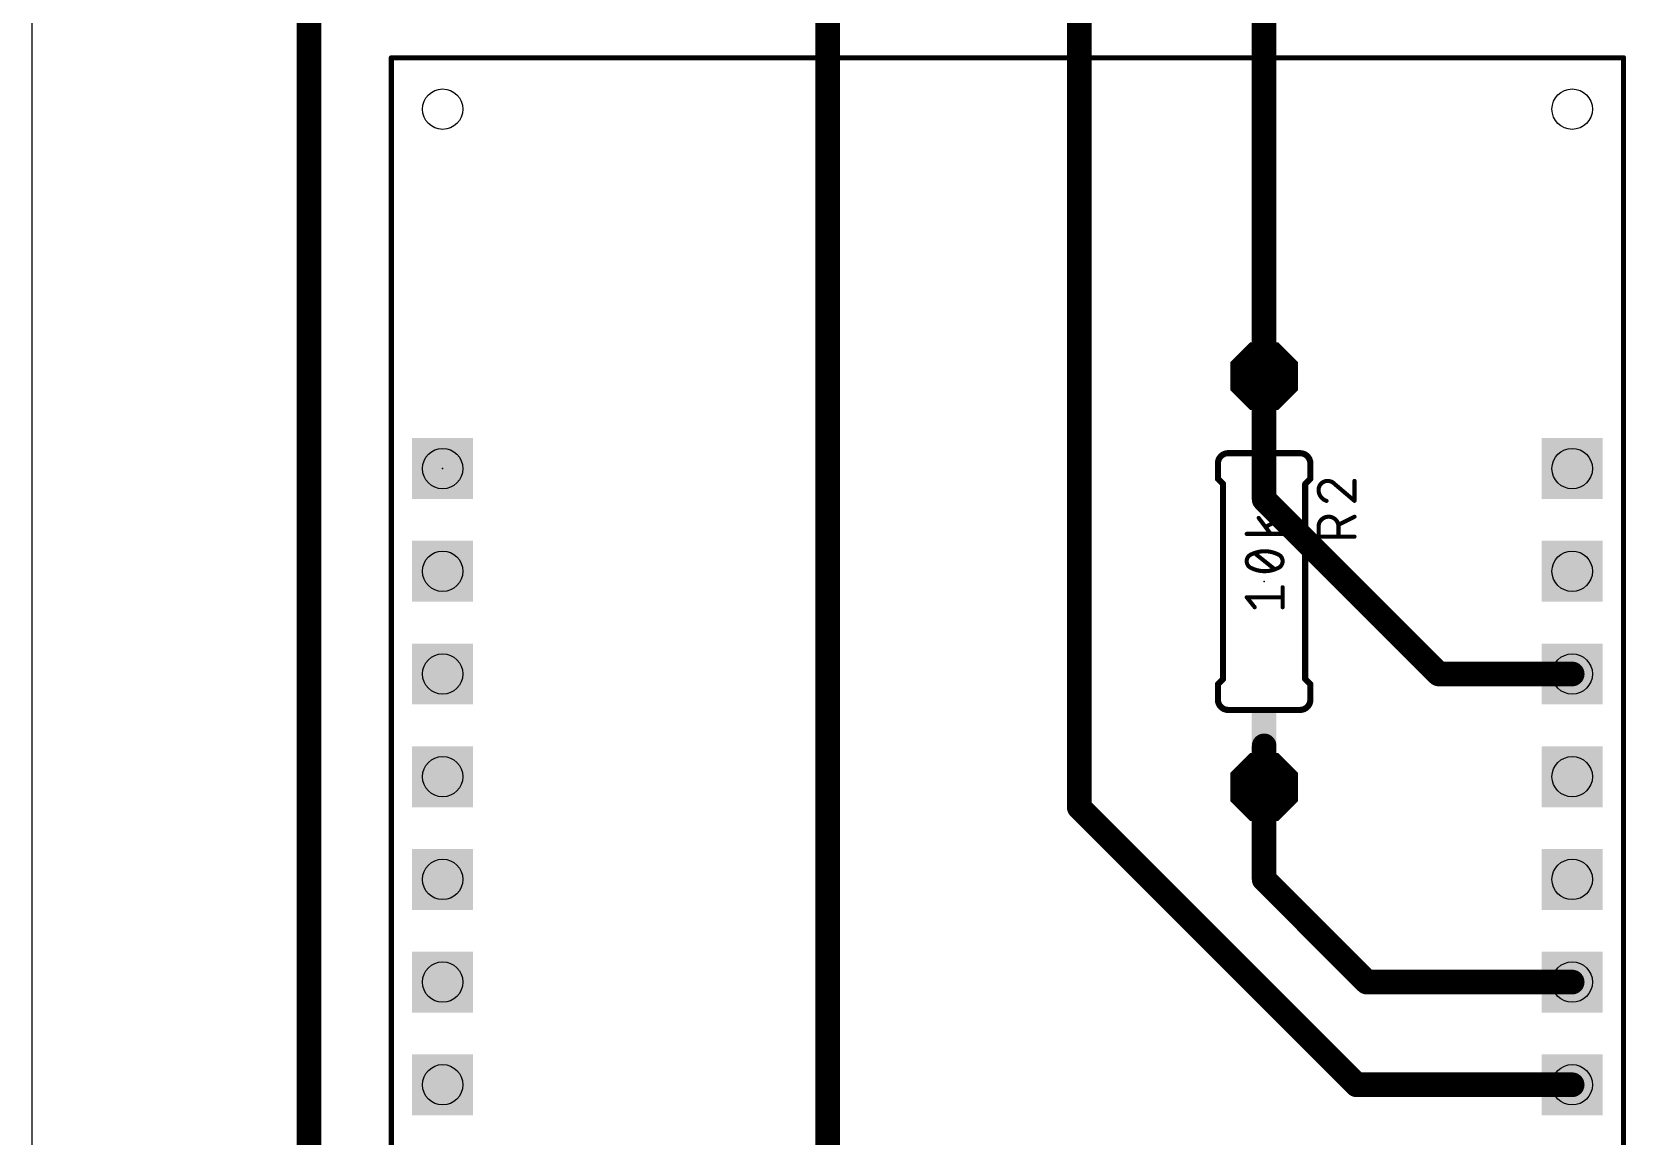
# Model space of a CAD drawing. Extents: x -11 to 108, y -2 to 100.
# Drawn here: x -10.92 to 28.51, y 38.1 to 65.41 of the extents above; entities that cross this region are included whole.
import ezdxf

# ---------------------------------------------------------------- set-up
doc = ezdxf.new("R2010")
doc.units = 0
for name, color, linetype in [('16', 132, 'CONTINUOUS'), ('17', 110, 'CONTINUOUS'), ('20', 31, 'CONTINUOUS'), ('21', 253, 'CONTINUOUS'), ('23', 53, 'CONTINUOUS'), ('25', 253, 'CONTINUOUS'), ('27', 253, 'CONTINUOUS'), ('44', 253, 'CONTINUOUS'), ('51', 253, 'CONTINUOUS')]:
    doc.layers.add(name, color=color, linetype=linetype)

# ---------------------------------------------------------------- blocks, each defined once
blk = doc.blocks.new('SQUAREP')
blk.add_solid([(-0.5, -0.5), (0.5, -0.5), (-0.5, 0.5), (0.5, 0.5)])
blk = doc.blocks.new('RECT')
blk.add_solid([(-0.5, -0.5), (0.5, -0.5), (-0.5, 0.5), (0.5, 0.5)])
blk = doc.blocks.new('OCTAGONP')
at = {"const_width": 0.5}
blk.add_lwpolyline([(-0.25, -0.1036), (-0.25, 0.1036), (-0.1036, 0.25), (0.1036, 0.25), (0.25, 0.1036), (0.25, -0.1036), (0.1036, -0.25), (-0.1036, -0.25), (-0.25, -0.1036), (-0.25, 0.1036)], dxfattribs=at)

msp = doc.modelspace()

# ---------------------------------------------------------------- linework, layer by layer
at = {"layer": '16', "const_width": 0.6096}
for points in [[(8.763, 27.813), (8.763, 75.819)], [(19.558, 70.612), (19.558, 56.896)], [(-4.064, 20.32), (-4.064, 68.834)], [(14.986, 68.58), (14.986, 46.228)], [(19.558, 56.896), (19.558, 53.848)], [(19.558, 53.848), (23.876, 49.53)], [(23.876, 49.53), (27.178, 49.53)], [(19.558, 46.736), (19.558, 44.45)], [(14.986, 46.228), (21.844, 39.37)], [(19.558, 44.45), (22.098, 41.91)], [(22.098, 41.91), (27.178, 41.91)], [(21.844, 39.37), (27.178, 39.37)]]:
    msp.add_lwpolyline(points, dxfattribs=at)
at = {"layer": '16', "const_width": 0.3048}
for points in [[(19.7104, 56.896, 1), (19.4056, 56.896)], [(19.4056, 56.896, 1), (19.7104, 56.896)], [(19.6658, 53.9558, 1), (19.4502, 53.7402)], [(19.4056, 53.848, 1), (19.7104, 53.848)], [(23.876, 49.6824, 1), (23.876, 49.3776)], [(23.7682, 49.4222, 1), (23.9838, 49.6378)], [(27.178, 49.3776, 1), (27.178, 49.6824)], [(19.7104, 46.736, 1), (19.4056, 46.736)], [(15.0938, 46.3358, 1), (14.8782, 46.1202)], [(14.8336, 46.228, 1), (15.1384, 46.228)], [(19.6658, 44.5578, 1), (19.4502, 44.3422)], [(19.4056, 44.45, 1), (19.7104, 44.45)], [(22.098, 42.0624, 1), (22.098, 41.7576)], [(27.178, 41.7576, 1), (27.178, 42.0624)], [(21.9902, 41.8022, 1), (22.2058, 42.0178)], [(21.844, 39.5224, 1), (21.844, 39.2176)], [(21.7362, 39.2622, 1), (21.9518, 39.4778)], [(27.178, 39.2176, 1), (27.178, 39.5224)]]:
    msp.add_lwpolyline(points, format="xyb", dxfattribs=at)
at = {"layer": '20'}
msp.add_line((-10.922, 99.746), (-10.922, -2.032), dxfattribs=at)
for centre in [(-0.762, 63.5), (27.178, 63.5)]:
    msp.add_circle(centre, 0.5, dxfattribs=at)
at = {"layer": '21'}
for points, const_width in [([(-2.0002, 64.77, 1), (-2.0638, 64.77)], 0.0635), ([(-2.032, 64.8017, 1), (-2.032, 64.7382)], 0.0635), ([(28.4797, 64.77, 1), (28.4163, 64.77)], 0.0635), ([(28.4797, 64.77, 1), (28.4163, 64.77)], 0.0635), ([(28.448, 64.7382, 1), (28.448, 64.8017)], 0.0635), ([(18.669, 54.991, 0.4142), (18.415, 54.737)], 0.1524), ([(18.4531, 54.737, 1), (18.3769, 54.737)], 0.0762), ([(18.669, 55.0291, 1), (18.669, 54.9529)], 0.0762), ([(18.669, 54.9529, 1), (18.669, 55.0291)], 0.0762), ([(20.701, 54.737, 0.4142), (20.447, 54.991)], 0.1524), ([(20.447, 55.0291, 1), (20.447, 54.9529)], 0.0762), ([(20.447, 54.9529, 1), (20.447, 55.0291)], 0.0762), ([(20.7391, 54.737, 1), (20.6629, 54.737)], 0.0762), ([(18.3769, 54.737, 1), (18.4531, 54.737)], 0.0762), ([(18.4419, 54.3829, 1), (18.3881, 54.3291)], 0.0762), ([(20.6629, 54.737, 1), (20.7391, 54.737)], 0.0762), ([(20.7279, 54.3291, 1), (20.6741, 54.3829)], 0.0762), ([(18.3769, 54.356, 1), (18.4531, 54.356)], 0.0762), ([(18.5801, 54.229, 1), (18.5039, 54.229)], 0.0762), ([(18.5151, 54.2021, 1), (18.5689, 54.2559)], 0.0762), ([(20.6121, 54.229, 1), (20.5359, 54.229)], 0.0762), ([(20.5471, 54.2559, 1), (20.6009, 54.2021)], 0.0762), ([(20.6629, 54.356, 1), (20.7391, 54.356)], 0.0762), ([(18.4531, 49.276, 1), (18.3769, 49.276)], 0.0762), ([(18.3881, 49.3029, 1), (18.4419, 49.2491)], 0.0762), ([(18.5039, 49.403, 1), (18.5801, 49.403)], 0.0762), ([(18.5689, 49.3761, 1), (18.5151, 49.4299)], 0.0762), ([(20.5359, 49.403, 1), (20.6121, 49.403)], 0.0762), ([(20.6009, 49.4299, 1), (20.5471, 49.3761)], 0.0762), ([(20.7391, 49.276, 1), (20.6629, 49.276)], 0.0762), ([(20.6741, 49.2491, 1), (20.7279, 49.3029)], 0.0762), ([(18.415, 48.895, 0.4142), (18.669, 48.641)], 0.1524), ([(18.4531, 48.895, 1), (18.3769, 48.895)], 0.0762), ([(18.3769, 48.895, 1), (18.4531, 48.895)], 0.0762), ([(20.447, 48.641, 0.4142), (20.701, 48.895)], 0.1524), ([(20.7391, 48.895, 1), (20.6629, 48.895)], 0.0762), ([(20.6629, 48.895, 1), (20.7391, 48.895)], 0.0762), ([(18.669, 48.6791, 1), (18.669, 48.6029)], 0.0762), ([(18.669, 48.6029, 1), (18.669, 48.6791)], 0.0762), ([(20.447, 48.6791, 1), (20.447, 48.6029)], 0.0762), ([(20.447, 48.6029, 1), (20.447, 48.6791)], 0.0762)]:
    msp.add_lwpolyline(points, format="xyb", dxfattribs=dict(at, const_width=const_width))
for points, const_width in [([(-2.032, 64.77), (-2.032, 7.62)], 0.127), ([(-2.032, 64.77), (28.448, 64.77)], 0.127), ([(28.448, 64.77), (28.448, 7.62)], 0.127), ([(28.448, 64.77), (28.448, 7.62)], 0.127), ([(18.415, 54.737), (18.415, 54.356)], 0.1524), ([(18.669, 54.991), (20.447, 54.991)], 0.1524), ([(20.701, 54.737), (20.701, 54.356)], 0.1524), ([(18.542, 54.229), (18.415, 54.356)], 0.1524), ([(20.574, 54.229), (20.701, 54.356)], 0.1524), ([(18.542, 49.403), (18.542, 54.229)], 0.1524), ([(20.574, 49.403), (20.574, 54.229)], 0.1524), ([(18.542, 49.403), (18.415, 49.276)], 0.1524), ([(18.415, 48.895), (18.415, 49.276)], 0.1524), ([(20.574, 49.403), (20.701, 49.276)], 0.1524), ([(20.701, 48.895), (20.701, 49.276)], 0.1524), ([(18.669, 48.641), (20.447, 48.641)], 0.1524)]:
    msp.add_lwpolyline(points, dxfattribs=dict(at, const_width=const_width))
at = {"layer": '23'}
for p in [(-0.762, 54.61), (19.558, 51.816)]:
    msp.add_point(p, dxfattribs=at)
at = {"layer": '25'}
for points, const_width in [([(21.1265, 54.3052, 0.4142), (20.9042, 54.083)], 0.1016), ([(20.9042, 54.083, 0.3252), (21.1018, 53.8113)], 0.1016), ([(20.9296, 54.083, 1), (20.8788, 54.0829)], 0.0508), ([(20.8788, 54.083, 1), (20.9296, 54.083)], 0.0508), ([(21.1265, 54.3306, 1), (21.1264, 54.2798)], 0.0508), ([(21.2993, 54.2311, 0.2053), (21.1265, 54.3052)], 0.1016), ([(21.1265, 54.2798, 1), (21.1265, 54.3306)], 0.0508), ([(21.3158, 54.2505, 1), (21.2829, 54.2118)], 0.0508), ([(21.2809, 54.2136, 1), (21.3177, 54.2486)], 0.0508), ([(21.8186, 54.3052, 1), (21.7678, 54.3052)], 0.0508), ([(21.0939, 53.7871, 1), (21.1096, 53.8355)], 0.0508), ([(21.7678, 53.8113, 1), (21.8186, 53.8113)], 0.0508), ([(21.7767, 53.792, 1), (21.8097, 53.8307)], 0.0508), ([(21.3981, 53.1733, 1), (20.9042, 53.1733)], 0.1016), ([(21.3867, 53.2454, 1), (21.4094, 53.1999)], 0.0508), ([(21.8046, 53.3975, 1), (21.7818, 53.4429)], 0.0508), ([(20.9296, 53.1733, 1), (20.8788, 53.1733)], 0.0508), ([(20.8788, 53.1733, 1), (20.9296, 53.1733)], 0.0508), ([(20.9042, 52.9517, 1), (20.9042, 52.9009)], 0.0508), ([(20.8788, 52.9263, 1), (20.9296, 52.9263)], 0.0508), ([(21.4235, 53.1733, 1), (21.3727, 53.1733)], 0.0508), ([(21.3727, 53.1733, 1), (21.4235, 53.1733)], 0.0508), ([(21.3727, 52.9263, 1), (21.4235, 52.9263)], 0.0508), ([(21.7932, 52.9009, 1), (21.7932, 52.9517)], 0.0508)]:
    msp.add_lwpolyline(points, format="xyb", dxfattribs=dict(at, const_width=const_width))
at = {"layer": '25', "const_width": 0.1016}
for points in [[(21.2993, 54.2311), (21.7932, 53.8113)], [(21.7932, 53.8113), (21.7932, 54.3052)], [(21.7932, 53.4202), (21.3981, 53.2227)], [(20.9042, 52.9263), (20.9042, 53.1733)], [(21.7932, 52.9263), (20.9042, 52.9263)], [(21.3981, 53.1733), (21.3981, 52.9263)]]:
    msp.add_lwpolyline(points, dxfattribs=at)
at = {"layer": '27', "const_width": 0.1016}
for points in [[(19.4225, 53.3908), (19.7189, 52.9957)], [(20.0152, 53.3908), (19.5954, 53.1686)], [(20.0152, 52.9957), (19.1262, 52.9957)], [(19.8176, 52.1218), (19.3238, 52.5169)], [(20.0152, 51.1809), (20.0152, 51.6748)], [(19.3238, 51.1809), (19.1262, 51.4278)], [(19.1262, 51.4278), (20.0152, 51.4278)]]:
    msp.add_lwpolyline(points, dxfattribs=at)
at = {"layer": '27'}
for points, const_width in [([(19.4429, 53.406, 1), (19.4022, 53.3756)], 0.0508), ([(20.0271, 53.3684, 1), (20.0033, 53.4132)], 0.0508), ([(19.1262, 53.0211, 1), (19.1262, 52.9703)], 0.0508), ([(19.5835, 53.191, 1), (19.6073, 53.1461)], 0.0508), ([(19.6985, 52.9805, 1), (19.7392, 53.0109)], 0.0508), ([(20.0152, 52.9703, 1), (20.0152, 53.0211)], 0.0508), ([(19.2497, 52.4922, 0.3205), (19.1262, 52.3194)], 0.1016), ([(19.2385, 52.5151, 1), (19.2608, 52.4694)], 0.0508), ([(19.5707, 52.5663, 0.1139), (19.2497, 52.4922)], 0.1016), ([(19.2579, 52.4682, 1), (19.2414, 52.5163)], 0.0508), ([(19.3396, 52.5368, 1), (19.3079, 52.4971)], 0.0508), ([(19.8917, 52.4922, 0.1139), (19.5707, 52.5663)], 0.1016), ([(19.5707, 52.5917, 1), (19.5707, 52.5409)], 0.0508), ([(19.5707, 52.5409, 1), (19.5707, 52.5917)], 0.0508), ([(19.9, 52.5163, 1), (19.8835, 52.4682)], 0.0508), ([(20.0152, 52.3194, 0.3205), (19.8917, 52.4922)], 0.1016), ([(19.8806, 52.4694, 1), (19.9029, 52.5151)], 0.0508), ([(19.1262, 52.3194, 0.3205), (19.2497, 52.1465)], 0.1016), ([(19.1516, 52.3194, 1), (19.1008, 52.3194)], 0.0508), ([(19.1008, 52.3194, 1), (19.1516, 52.3194)], 0.0508), ([(19.2497, 52.1465, 0.1139), (19.5707, 52.0724)], 0.1016), ([(19.2608, 52.1693, 1), (19.2385, 52.1237)], 0.0508), ([(19.2414, 52.1225, 1), (19.2579, 52.1705)], 0.0508), ([(19.5707, 52.0724, 0.1139), (19.8917, 52.1465)], 0.1016), ([(19.5707, 52.0978, 1), (19.5707, 52.047)], 0.0508), ([(19.5707, 52.047, 1), (19.5707, 52.0978)], 0.0508), ([(19.8018, 52.102, 1), (19.8335, 52.1416)], 0.0508), ([(19.8917, 52.1465, 0.3205), (20.0152, 52.3194)], 0.1016), ([(19.8835, 52.1705, 1), (19.9, 52.1225)], 0.0508), ([(19.9029, 52.1237, 1), (19.8806, 52.1693)], 0.0508), ([(20.0406, 52.3194, 1), (19.9898, 52.3194)], 0.0508), ([(19.9898, 52.3194, 1), (20.0406, 52.3194)], 0.0508), ([(20.0406, 51.6748, 1), (19.9898, 51.6748)], 0.0508), ([(19.146, 51.4437, 1), (19.1064, 51.412)], 0.0508), ([(19.1262, 51.4532, 1), (19.1262, 51.4024)], 0.0508), ([(20.0152, 51.4024, 1), (20.0152, 51.4532)], 0.0508), ([(19.3039, 51.165, 1), (19.3436, 51.1968)], 0.0508), ([(19.9898, 51.1809, 1), (20.0406, 51.1809)], 0.0508)]:
    msp.add_lwpolyline(points, format="xyb", dxfattribs=dict(at, const_width=const_width))
at = {"layer": '44'}
for centre, radius in [((19.558, 56.896), 0.4064), ((-0.762, 54.61), 0.5), ((27.178, 54.61), 0.5), ((-0.762, 52.07), 0.5), ((27.178, 52.07), 0.5), ((-0.762, 49.53), 0.5), ((27.178, 49.53), 0.5), ((-0.762, 46.99), 0.5), ((27.178, 46.99), 0.5), ((19.558, 46.736), 0.4064), ((-0.762, 44.45), 0.5), ((27.178, 44.45), 0.5), ((-0.762, 41.91), 0.5), ((27.178, 41.91), 0.5), ((-0.762, 39.37), 0.5), ((27.178, 39.37), 0.5)]:
    msp.add_circle(centre, radius, dxfattribs=at)
at = {"layer": '51', "const_width": 0.6096}
for points in [[(19.558, 56.896), (19.558, 55.88)], [(19.558, 46.736), (19.558, 47.752)]]:
    msp.add_lwpolyline(points, dxfattribs=at)
at = {"layer": '51', "const_width": 0.3048}
for points in [[(19.7104, 56.896, 1), (19.4056, 56.896)], [(19.4056, 55.88, 1), (19.7104, 55.88)], [(19.7104, 47.752, 1), (19.4056, 47.752)], [(19.4056, 46.736, 1), (19.7104, 46.736)]]:
    msp.add_lwpolyline(points, format="xyb", dxfattribs=at)

# ---------------------------------------------------------------- block references
at = {"layer": '17', "rotation": 270}
for name, p, xscale, yscale in [('OCTAGONP', (19.558, 56.896), 1.6764, 1.6764), ('OCTAGONP', (19.558, 56.896), 1.6764, 1.6764), ('SQUAREP', (-0.762, 54.61), 1.508, 1.508), ('SQUAREP', (-0.762, 54.61), 1.508, 1.508), ('SQUAREP', (27.178, 54.61), 1.508, 1.508), ('SQUAREP', (27.178, 54.61), 1.508, 1.508), ('SQUAREP', (-0.762, 52.07), 1.508, 1.508), ('SQUAREP', (-0.762, 52.07), 1.508, 1.508), ('SQUAREP', (27.178, 52.07), 1.508, 1.508), ('SQUAREP', (27.178, 52.07), 1.508, 1.508), ('SQUAREP', (-0.762, 49.53), 1.508, 1.508), ('SQUAREP', (-0.762, 49.53), 1.508, 1.508), ('SQUAREP', (27.178, 49.53), 1.508, 1.508), ('SQUAREP', (27.178, 49.53), 1.508, 1.508), ('SQUAREP', (-0.762, 46.99), 1.508, 1.508), ('SQUAREP', (-0.762, 46.99), 1.508, 1.508), ('SQUAREP', (27.178, 46.99), 1.508, 1.508), ('SQUAREP', (27.178, 46.99), 1.508, 1.508), ('OCTAGONP', (19.558, 46.736), 1.6764, 1.6764), ('OCTAGONP', (19.558, 46.736), 1.6764, 1.6764), ('SQUAREP', (-0.762, 44.45), 1.508, 1.508), ('SQUAREP', (-0.762, 44.45), 1.508, 1.508), ('SQUAREP', (27.178, 44.45), 1.508, 1.508), ('SQUAREP', (27.178, 44.45), 1.508, 1.508), ('SQUAREP', (-0.762, 41.91), 1.508, 1.508), ('SQUAREP', (-0.762, 41.91), 1.508, 1.508), ('SQUAREP', (27.178, 41.91), 1.508, 1.508), ('SQUAREP', (27.178, 41.91), 1.508, 1.508), ('SQUAREP', (-0.762, 39.37), 1.508, 1.508), ('SQUAREP', (-0.762, 39.37), 1.508, 1.508), ('SQUAREP', (27.178, 39.37), 1.508, 1.508), ('SQUAREP', (27.178, 39.37), 1.508, 1.508)]:
    msp.add_blockref(name, p, dxfattribs=dict(at, xscale=xscale, yscale=yscale))
at = {"layer": '21', "xscale": 0.8636, "yscale": 0.6096, "rotation": 270}
for p in [(19.558, 55.4228), (19.558, 48.2092)]:
    msp.add_blockref('RECT', p, dxfattribs=at)

doc.saveas('drawing.dxf')
